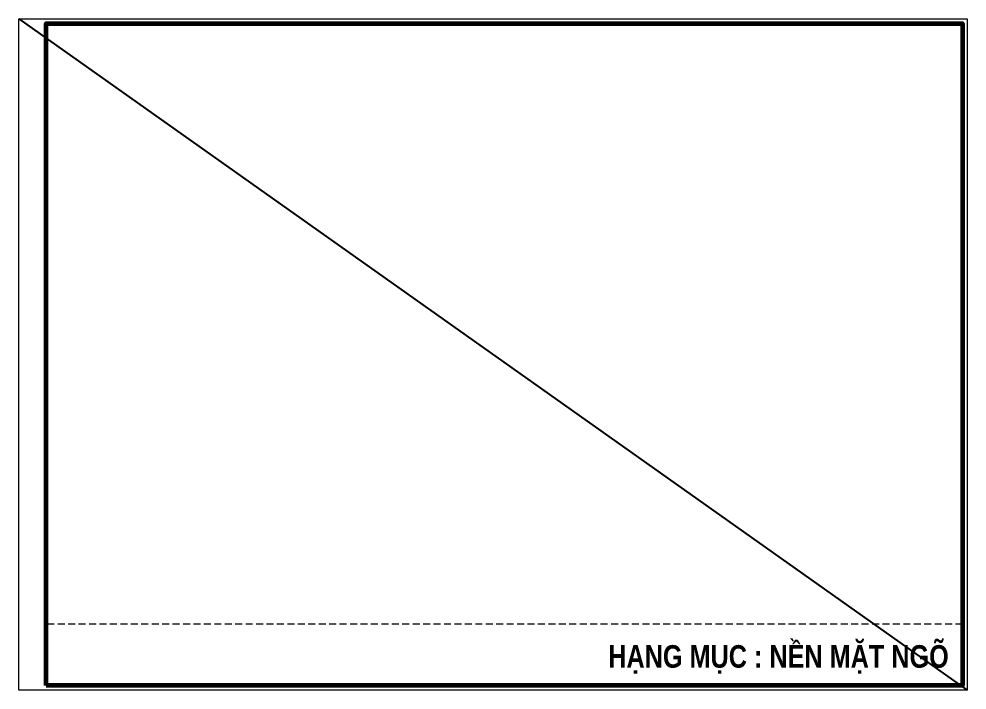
# Model space of a CAD drawing. Header units: metres. Extents: x 596585 to 599449, y 2303977 to 2307363.
# Drawn here: x 597920.8 to 598022.9, y 2304874.9 to 2304947.1 of the extents above; entities that cross this region are included whole.
import ezdxf
from ezdxf.enums import TextEntityAlignment as Align

# ---------------------------------------------------------------- set-up
doc = ezdxf.new("R2010")
doc.units = ezdxf.units.M
doc.header["$MEASUREMENT"] = 0
doc.linetypes.add('HIDDEN', pattern=[0.375, 0.25, -0.125])
doc.layers.add('KCS_Plotter', color=11, linetype='Continuous', plot=False)
for name, color, linetype, lineweight in [('Khungten_LCDI', 7, 'Continuous', 25), ('LC MANH DUT', 35, 'HIDDEN', 5), ('LC Text2', 7, 'Continuous', 25)]:
    doc.layers.add(name, color=color, linetype=linetype, lineweight=lineweight)
doc.styles.add('LC3', font='', dxfattribs={"width": 0.8})
doc.styles.get('LC3').set_extended_font_data('.VnArialH', bold=True)

msp = doc.modelspace()

# ---------------------------------------------------------------- linework, layer by layer
at = {"layer": 'Defpoints', "lineweight": 0}
msp.add_lwpolyline([(597920.776, 2304874.879), (597920.776, 2304947.126), (598022.944, 2304947.126), (598022.944, 2304874.879)], close=True, dxfattribs=at)
at = {"layer": 'KCS_Plotter'}
msp.add_line((597920.776, 2304947.126), (598022.944, 2304874.879), dxfattribs=at)
at = {"layer": 'Khungten_LCDI', "color": 5, "lineweight": 60}
msp.add_lwpolyline([(597923.695, 2304875.365), (597923.695, 2304946.64), (598022.458, 2304946.64), (598022.458, 2304875.365)], close=True, dxfattribs=at)
at = {"layer": 'LC MANH DUT', "ltscale": 3}
msp.add_line((598022.458, 2304881.97), (597923.695, 2304881.97), dxfattribs=at)

# ---------------------------------------------------------------- texts
at = {"layer": 'LC Text2', "style": 'LC3', "width": 0.8}
msp.add_text('h¹ng môc : nÒn mÆt ngâ', height=2.43257, dxfattribs=at).set_placement((598020.974, 2304877.279), align=Align.RIGHT)

doc.saveas('drawing.dxf')
